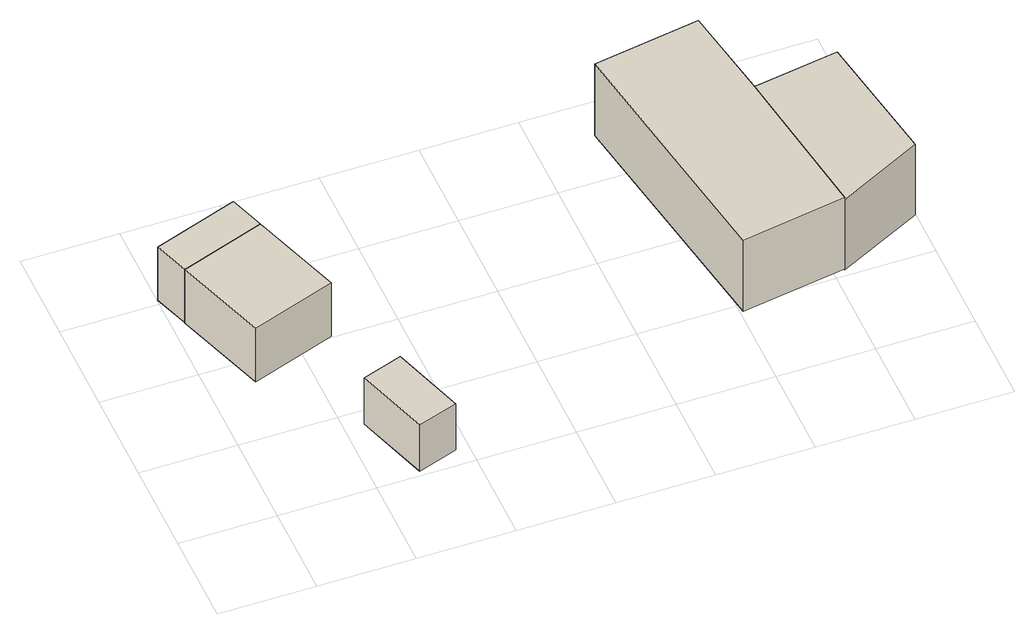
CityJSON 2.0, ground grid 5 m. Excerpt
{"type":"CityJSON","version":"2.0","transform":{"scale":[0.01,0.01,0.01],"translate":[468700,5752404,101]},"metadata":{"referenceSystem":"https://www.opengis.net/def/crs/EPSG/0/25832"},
"CityObjects":{
"building1":{"type":"Building","attributes":{"Gemeindeschluessel":"05754044","BezugspunktDach":"2000","function":"51009_1610","measuredHeight":4.02},"address":[{"country":"Germany"}],"geometry":[{"type":"Solid","lod":"1","boundaries":[[[[0,1,2,3]],[[4,5,6,7]],[[4,7,3,2]],[[5,4,2,1]],[[6,5,1,0]],[[7,6,0,3]]]]}]},
"building2":{"type":"Building","attributes":{"Gemeindeschluessel":"05754044","BezugspunktDach":"2000","function":"31001_1313","measuredHeight":4.05,"storeysAboveGround":1},"address":[{"country":"Germany","locality":"Verl","thoroughfareNumber":"65","thoroughfareName":"Fichtenteich"}],"geometry":[{"type":"Solid","lod":"1","boundaries":[[[[3,2,8,9]],[[10,11,12,13]],[[10,13,9,8]],[[11,10,8,2]],[[12,11,2,3]],[[13,12,3,9]]]]}]},
"building3":{"type":"Building","attributes":{"Gemeindeschluessel":"05754044","BezugspunktDach":"2000","function":"31001_2724","measuredHeight":3.43,"storeysAboveGround":1},"address":[{"country":"Germany","locality":"Verl","thoroughfareNumber":"65","thoroughfareName":"Fichtenteich"}],"geometry":[{"type":"Solid","lod":"1","boundaries":[[[[14,15,16,17]],[[18,19,20,21]],[[18,21,17,16]],[[19,18,16,15]],[[20,19,15,14]],[[21,20,14,17]]]]}]},
"building4":{"type":"Building","attributes":{"Gemeindeschluessel":"05754044","BezugspunktDach":"2000","function":"31001_2120","measuredHeight":5.57,"storeysAboveGround":1},"address":[{"country":"Germany","locality":"Verl","thoroughfareNumber":"65","thoroughfareName":"Fichtenteich"}],"geometry":[{"type":"Solid","lod":"1","boundaries":[[[[22,23,24,25,26]],[[27,28,29,30,31]],[[27,31,26,25]],[[28,27,25,24]],[[29,28,24,23]],[[30,29,23,22]],[[31,30,22,26]]]]}]},
"building5":{"type":"Building","attributes":{"Gemeindeschluessel":"05754044","BezugspunktDach":"2000","function":"51009_1611","measuredHeight":5.58},"address":[{"country":"Germany"}],"geometry":[{"type":"Solid","lod":"1","boundaries":[[[[32,33,34,35]],[[36,37,38,39]],[[36,39,35,34]],[[37,36,34,33]],[[38,37,33,32]],[[39,38,32,35]]]]}]}
},
"vertices":[
[441,1675,448],[2,1524,448],[65,1340,448],[503,1491,448],[65,1340,98],[2,1524,98],[441,1675,98],[503,1491,98],
[230,857,448],[668,1008,448],[230,857,95],[65,1340,95],[503,1491,95],[668,1008,95],
[805,479,404],[596,409,404],[724,24,404],[931,92,404],[724,24,100],[596,409,100],[805,479,100],[931,92,100],
[2923,1363,596],[2842,1852,596],[2286,1762,596],[2505,426,596],[3047,515,596],[2505,426,125],[2286,1762,125],[2842,1852,125],[2923,1363,125],[3047,515,125],
[3373,1435,581],[2923,1363,581],[3047,515,581],[3488,732,581],[3047,515,118],[2923,1363,118],[3373,1435,118],[3488,732,118]
]}
